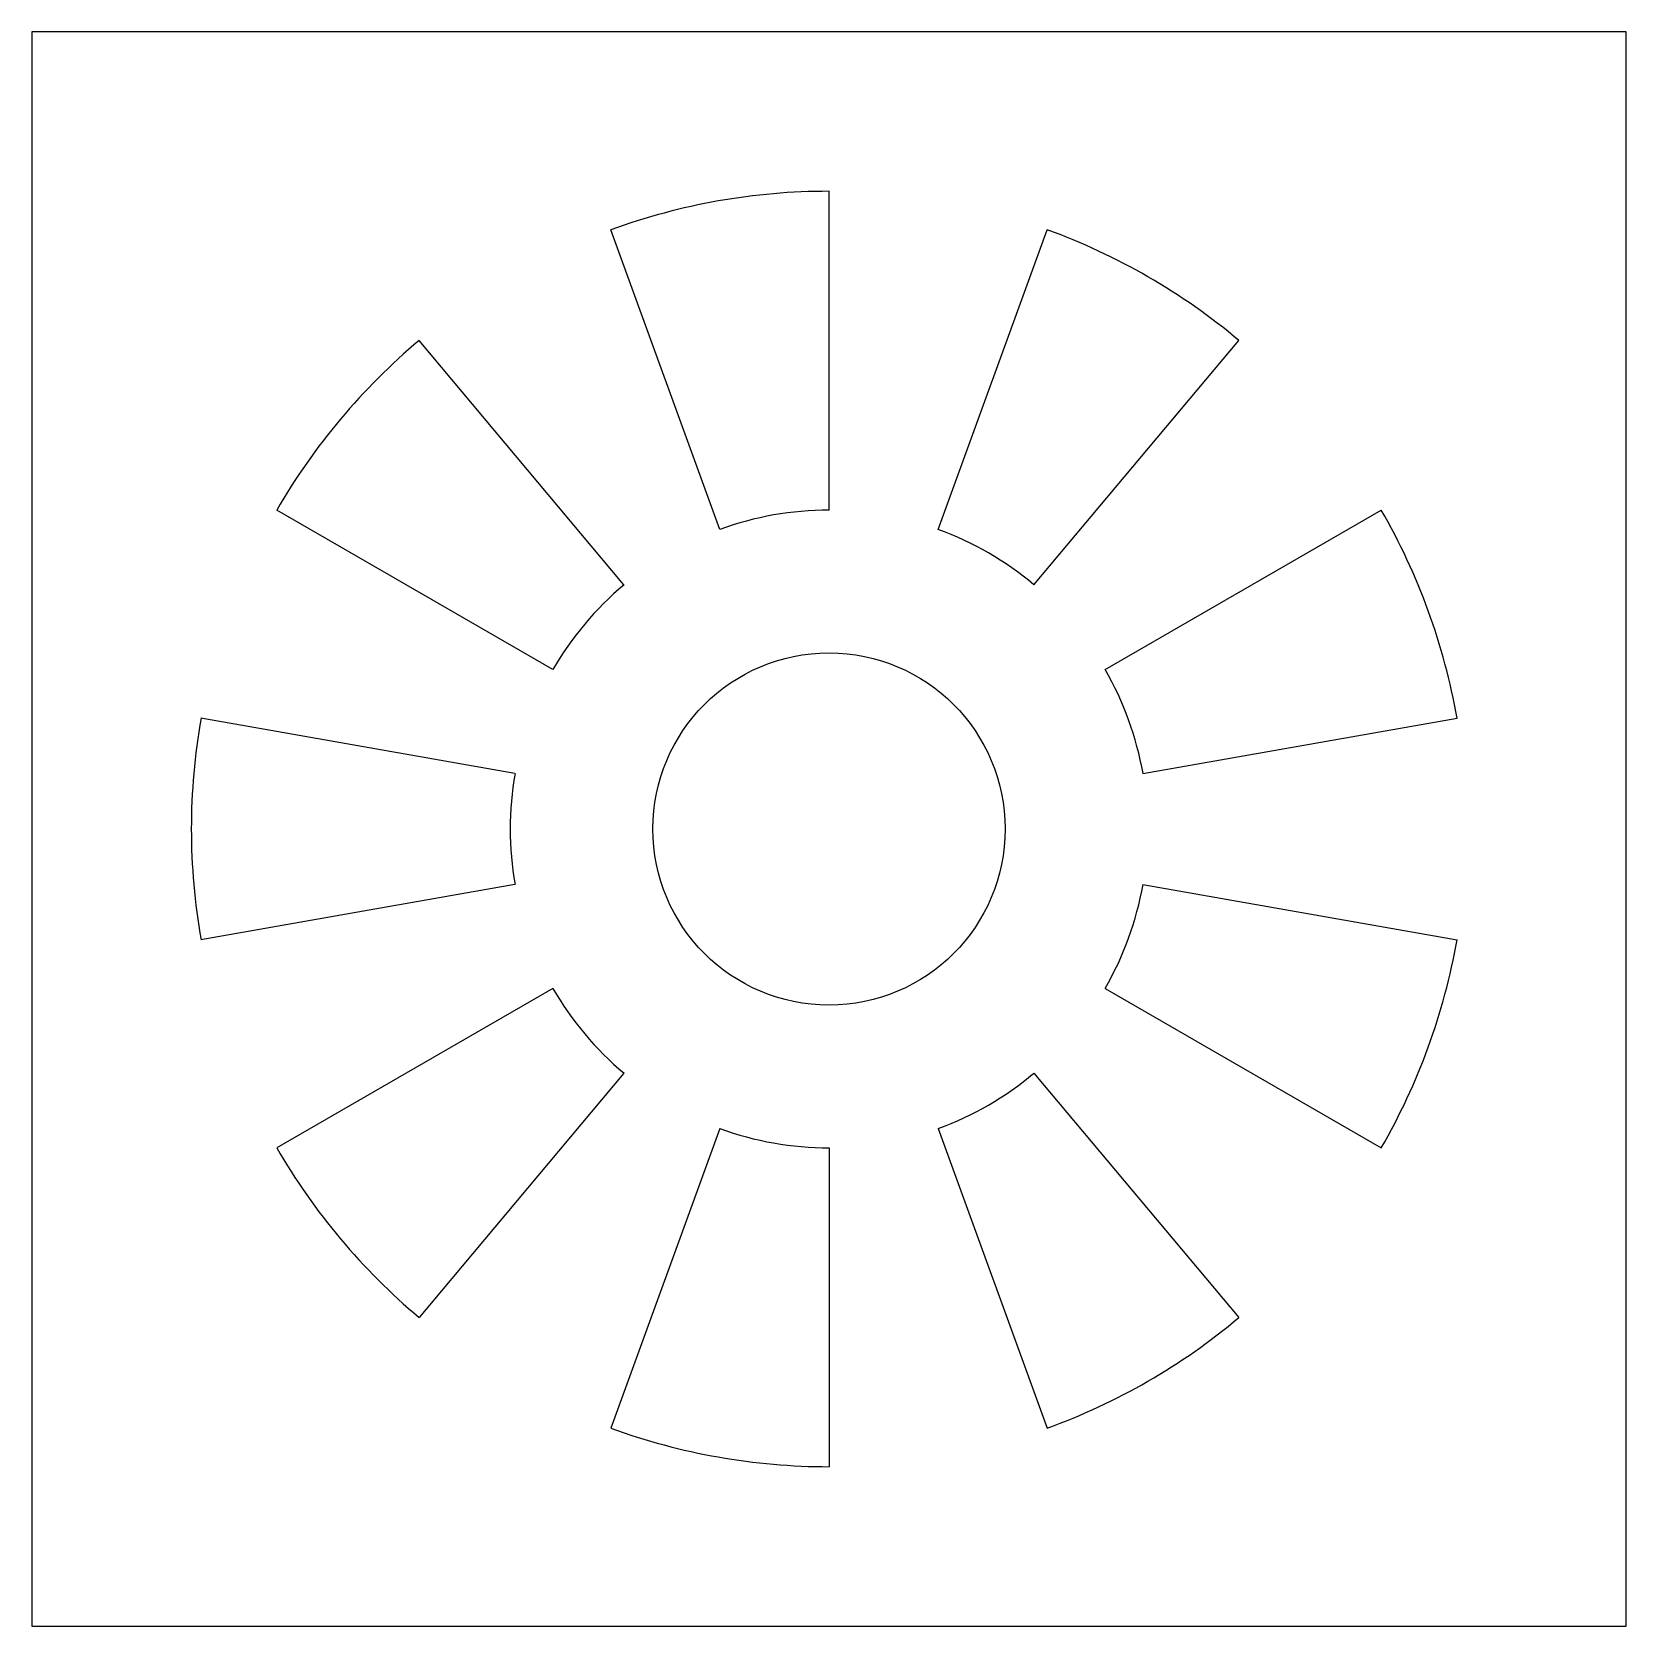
# Model space of a CAD drawing. Header units: millimetres. Extents: x -10150.676 to -10150.526, y -365.46 to -365.31.
import ezdxf

# ---------------------------------------------------------------- set-up
doc = ezdxf.new("R2010")
doc.units = ezdxf.units.MM
doc.layers.add('Tub_esgoto_caixas', color=2, linetype='Continuous')

msp = doc.modelspace()

# ---------------------------------------------------------------- linework, layer by layer
at = {"layer": 'Tub_esgoto_caixas', "color": 1}
for p, q in [((-10150.60117, -365.35455), (-10150.60117, -365.32455)), ((-10150.61143, -365.35636), (-10150.62169, -365.32817)), ((-10150.59091, -365.35636), (-10150.58065, -365.32817)), ((-10150.62046, -365.36157), (-10150.63974, -365.33859)), ((-10150.58189, -365.36157), (-10150.5626, -365.33859)), ((-10150.62715, -365.36955), (-10150.65313, -365.35455)), ((-10150.57519, -365.36955), (-10150.54921, -365.35455)), ((-10150.63072, -365.37934), (-10150.66026, -365.37413)), ((-10150.57163, -365.37934), (-10150.54208, -365.37413)), ((-10150.63072, -365.38976), (-10150.66026, -365.39497)), ((-10150.57163, -365.38976), (-10150.54208, -365.39497)), ((-10150.62715, -365.39955), (-10150.65313, -365.41455)), ((-10150.57519, -365.39955), (-10150.54921, -365.41455)), ((-10150.62046, -365.40753), (-10150.63974, -365.43051)), ((-10150.58189, -365.40753), (-10150.5626, -365.43051)), ((-10150.61143, -365.41274), (-10150.62169, -365.44093)), ((-10150.59091, -365.41274), (-10150.58065, -365.44093)), ((-10150.60117, -365.41455), (-10150.60117, -365.44455))]:
    msp.add_line(p, q, dxfattribs=at)
at = {"layer": 'Tub_esgoto_caixas'}
msp.add_lwpolyline([(-10150.67617, -365.45955), (-10150.52617, -365.45955), (-10150.52617, -365.30955), (-10150.67617, -365.30955)], close=True, dxfattribs=at)
at = {"layer": 'Tub_esgoto_caixas', "color": 1}
msp.add_circle((-10150.60117, -365.38455), 0.01657, dxfattribs=at)
for radius, start, end in [(0.06, 90, 110), (0.06, 50, 70), (0.06, 130, 150), (0.03, 90, 110), (0.06, 10, 30), (0.03, 50, 70), (0.03, 130, 150), (0.03, 10, 30), (0.06, 170, 190), (0.03, 170, 190), (0.03, 330, 350), (0.06, 330, 350), (0.03, 210, 230), (0.03, 290, 310), (0.03, 250, 270), (0.06, 210, 230), (0.06, 290, 310), (0.06, 250, 270)]:
    msp.add_arc((-10150.60117, -365.38455), radius, start, end, dxfattribs=at)

doc.saveas('drawing.dxf')
